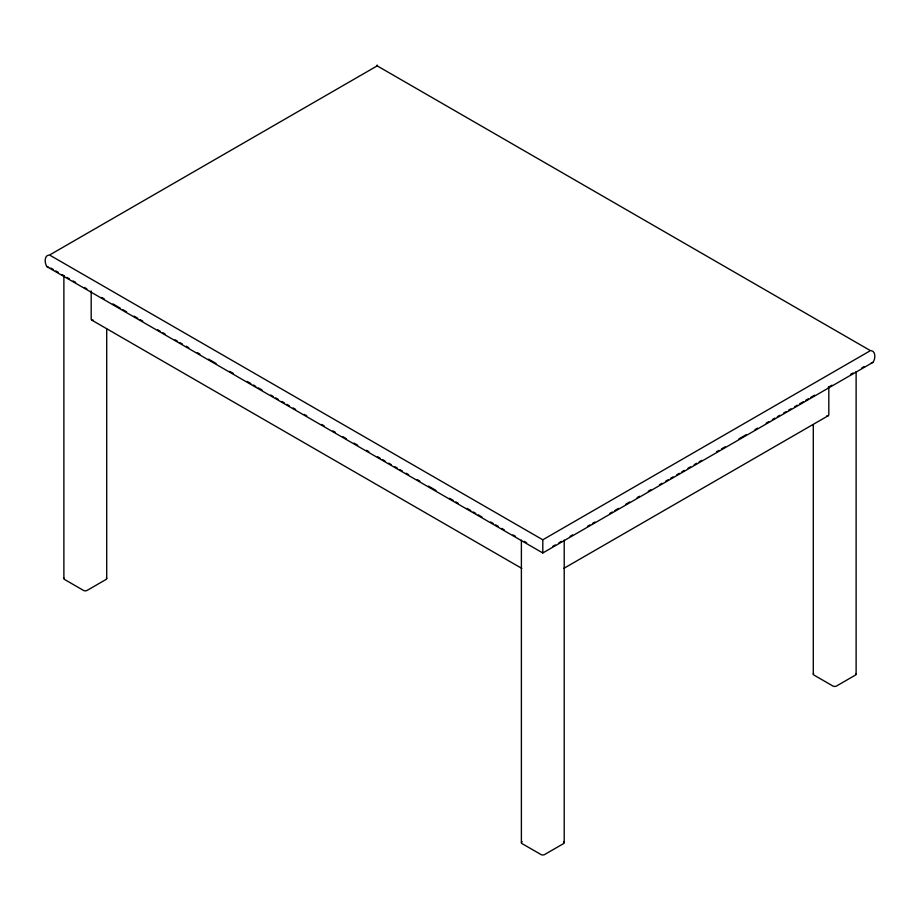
<?xml version="1.0" encoding="UTF-8"?>
<svg xmlns="http://www.w3.org/2000/svg" width="920" height="920" viewBox="0 0 920 920"><rect width="100%" height="100%" fill="white"/><g stroke="black" fill="none" stroke-linecap="round" stroke-linejoin="round"><path stroke-width="1.38" d="M48.645 255.105C43.872 255.852 44.735 264.075 47.046 266.742L542.8 552.966L872.953 362.353C875.265 359.685 876.127 351.463 871.355 350.704M377.2 65.872L49.565 255.024L542.8 539.798L870.435 350.635L377.2 65.872L377.2 65.021M552.724 546.376L555.208 544.95M558.934 542.8L561.418 541.362M570.101 536.348L572.585 534.911M587.477 526.32L589.961 524.883M592.445 523.457L594.929 522.019M609.822 513.417L612.294 511.991M614.779 510.554L618.505 508.403M625.945 504.102L629.671 501.952M637.123 497.662L639.607 496.225M648.289 491.211L650.773 489.773M659.456 484.759L661.94 483.322M665.666 481.183L668.15 479.745M670.622 478.308L673.106 476.882M676.832 474.731L679.317 473.294M681.8 471.868L684.284 470.43M687.999 468.28L690.483 466.842M694.209 464.703L696.693 463.266M699.177 461.828L701.649 460.402M716.542 451.8L719.026 450.363M721.51 448.937L725.236 446.786M738.886 438.909L746.327 434.608M755.021 429.594L757.505 428.156M766.187 423.142L768.671 421.705M772.397 419.554L774.87 418.128M777.354 416.691L779.838 415.253M783.564 413.114L786.048 411.677M788.532 410.239L791.005 408.813M794.731 406.663L797.214 405.225M799.698 403.799L803.424 401.649M805.897 400.211L808.381 398.774M810.865 397.348L814.591 395.197M828.241 387.32L831.967 385.169M850.574 374.417L853.058 372.979M861.752 367.966L864.225 366.539M563.81 568.387L828.287 415.69M872.953 362.353L871.355 362.882M48.645 267.272L47.046 266.742M50.807 268.065L53.291 269.502M55.775 270.928L58.259 272.366M61.985 274.517L64.469 275.954M66.953 277.392L69.448 278.817M73.174 280.979L75.659 282.405M84.352 287.431L86.837 288.868M101.74 297.471L104.236 298.908M112.93 303.922L120.382 308.234M122.866 309.66L126.592 311.822M134.044 316.123L137.77 318.274M140.265 319.711L142.749 321.137M157.653 329.751L160.137 331.188M162.621 332.615L165.105 334.052M175.053 339.791L177.537 341.228M180.021 342.666L182.505 344.091M186.231 346.253L188.715 347.679M197.409 352.705L199.893 354.142M208.587 359.156L216.05 363.469M229.712 371.358L233.439 373.508M247.112 381.397L250.838 383.548M253.322 384.985L255.806 386.411M258.29 387.849L262.016 389.999M270.71 395.025L273.194 396.462M275.678 397.888L278.162 399.326M281.899 401.476L284.383 402.914M286.867 404.351L289.351 405.789M293.077 407.94L295.561 409.365M304.255 414.391L306.74 415.828M321.655 424.43L324.139 425.868M332.833 430.893L335.317 432.319M342.769 436.632L346.495 438.782M353.959 443.084L357.684 445.234M366.378 450.259L368.862 451.685M377.556 456.711L380.041 458.148M382.524 459.586L385.02 461.012M388.746 463.162L391.23 464.6M394.956 466.75L397.44 468.188M399.924 469.625L402.408 471.063M406.134 473.213L408.618 474.639M417.312 479.665L419.808 481.102M428.501 486.116L435.953 490.429M449.615 498.318L453.341 500.468M455.837 501.906L458.321 503.332M467.015 508.357L470.741 510.508M473.225 511.945L475.709 513.383M478.193 514.809L481.919 516.959M490.624 521.985L493.108 523.422M495.592 524.86L498.076 526.286M501.803 528.436L504.286 529.874M512.981 534.899L515.464 536.337M524.159 541.351L526.654 542.788M91.712 320.079L521.789 568.387M856.117 371.553L856.117 674.095M828.817 386.526L828.817 414.529A2.518 1.46 60 0 1 827.034 415.564M813.291 424.603L813.291 674.095M564.213 540.086L564.213 842.616M542.8 540.396L542.8 552.966M521.387 540.086L521.387 842.616M106.709 329.003L106.709 578.484M91.183 290.915L91.183 318.929A2.518 1.46 -60 0 0 92.966 319.953M63.882 275.954L63.882 578.484M522.123 841.593A2.518 1.46 0 0 0 522.123 843.651L541.017 854.553A2.518 1.46 0 0 0 544.582 854.553L563.477 843.651A2.518 1.46 0 0 0 563.477 841.593M63.974 578.105A2.518 1.46 0 0 0 64.618 579.508L83.513 590.421A2.518 1.46 0 0 0 87.078 590.421L105.972 579.508A2.518 1.46 0 0 0 106.363 577.76M856.025 673.716A2.518 1.46 0 0 1 855.381 675.119L836.487 686.021A2.518 1.46 0 0 1 832.922 686.021L814.027 675.119A2.518 1.46 0 0 1 813.636 673.359"/></g></svg>
